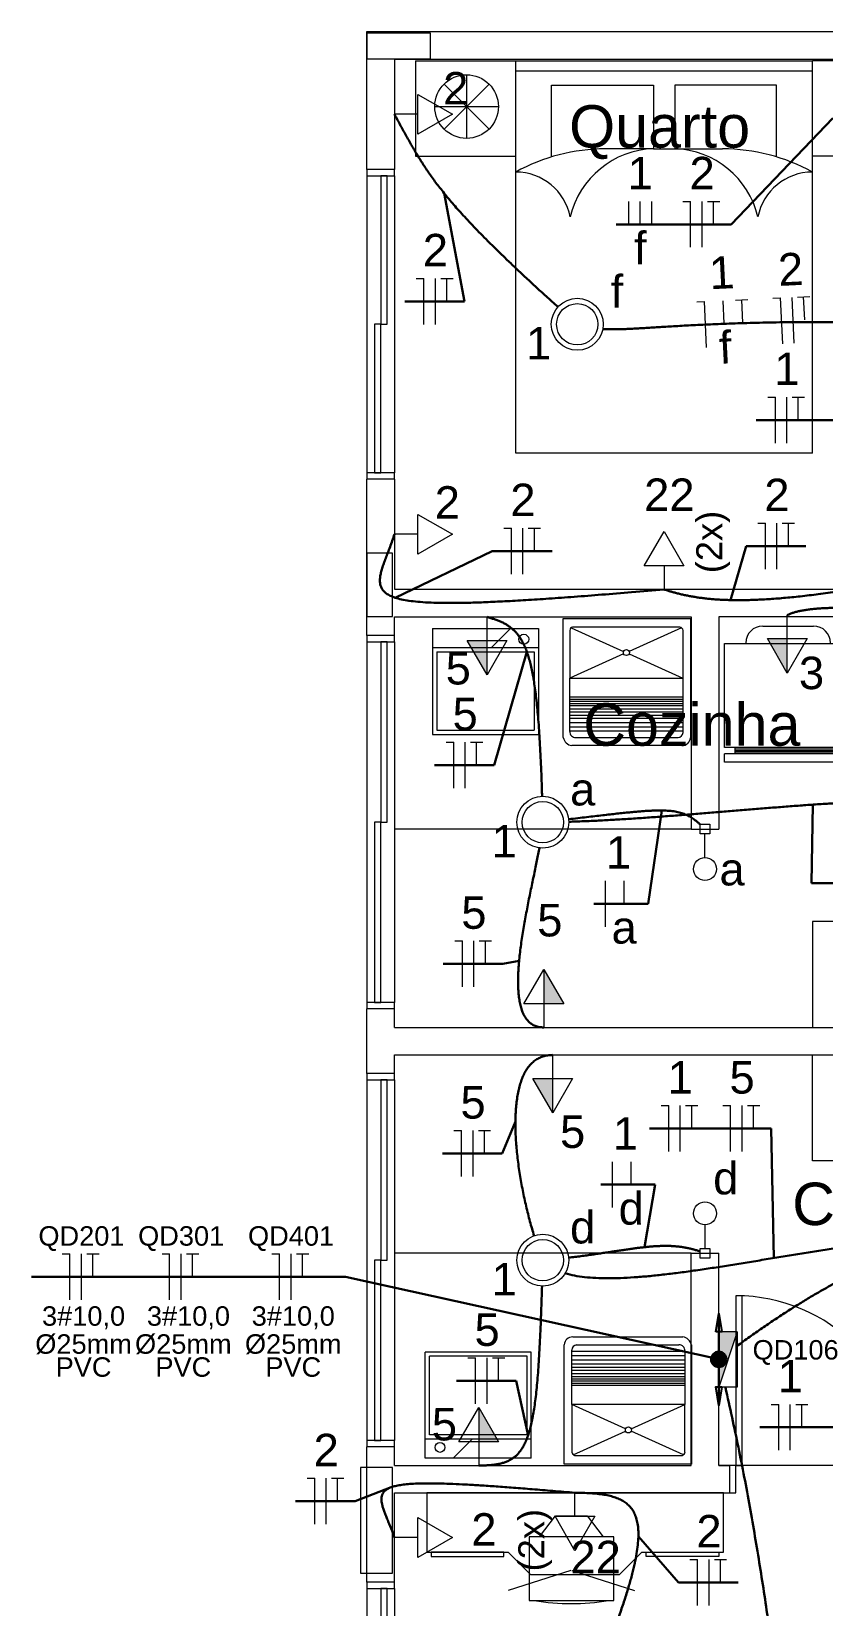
# Model space of a CAD drawing. Header units: inches. Extents: x -3 to 923, y -103 to 154.
# Drawn here: x 173.69 to 177.99, y 28.91 to 37.47 of the extents above; entities that cross this region are included whole.
import ezdxf
from ezdxf.enums import TextEntityAlignment as Align

# ---------------------------------------------------------------- set-up
doc = ezdxf.new("R2010")
doc.units = ezdxf.units.IN
doc.header["$LTSCALE"] = 10
doc.header["$MEASUREMENT"] = 0
for name, color, linetype, lineweight in [('BASE', 8, 'Continuous', 5), ('EL-Condutos', 4, 'Continuous', 30), ('EL-Fios', 9, 'Continuous', 20), ('EL-Pontos', 9, 'Continuous', 20), ('EL-Textos fios', 2, 'Continuous', 30), ('EL-Textos pontos', 2, 'Continuous', 30), ('MOVEIS', 9, 'Continuous', 20), ('P-SIMBOL', 5, 'Continuous', 20), ('TEXTO', 2, 'Continuous', 20)]:
    doc.layers.add(name, color=color, linetype=linetype, lineweight=lineweight)
doc.styles.add('Arial', font='arial.ttf')
doc.dimstyles.get("Standard").update_dxf_attribs({"dimtxt": 0.18, "dimasz": 0.18, "dimexe": 0.18, "dimexo": 0.0625, "dimgap": 0.09, "dimtad": 0, "dimtih": 1, "dimtoh": 1, "dimdec": 4, "dimzin": 0, "dimdsep": 46, "dimtxsty": 'Standard', "dimcen": 0.09, "dimadec": 0, "dimazin": 0, "dimtfac": 1, "dimtdec": 4, "dimtofl": 0, "dimtmove": 0, "dimatfit": 3, "dimfxl": 0, "dimtolj": 1, "dimtzin": 0, "dimarcsym": 0})

msp = doc.modelspace()

# ---------------------------------------------------------------- hatches: boundary and pattern name
at = {"layer": 'P-SIMBOL', "linetype": 'Continuous'}
for points in [[(177.8012, 34.1701), (177.8012, 33.9826), (177.693, 34.1701)], [(176.167, 34.1593), (176.167, 33.9718), (176.0587, 34.1593)], [(176.4758, 32.1828), (176.4758, 32.3703), (176.5841, 32.1828)], [(176.5245, 31.7768), (176.5245, 31.5893), (176.4162, 31.7768)], [(177.5282, 30.3995), (177.4283, 30.3995), (177.4283, 30.0986)], [(176.1217, 29.7998), (176.1217, 29.9873), (176.23, 29.7998)]]:
    msp.add_hatch(color=256, dxfattribs=at).paths.add_polyline_path(points)

# ---------------------------------------------------------------- linework, layer by layer
at = {"layer": 'BASE'}
for p, q in [((175.5133, 37.4723), (182.0783, 37.4723)), ((175.5133, 36.7223), (175.5133, 37.4723)), ((175.6633, 37.3223), (175.6633, 36.7223)), ((175.6633, 37.3223), (179.6438, 37.3223)), ((175.6633, 36.7223), (175.5133, 36.7223)), ((175.5133, 34.1868), (175.5133, 35.0378)), ((175.6633, 35.0378), (175.5133, 35.0378)), ((175.6633, 35.0378), (175.6633, 34.4378)), ((175.6633, 34.4378), (180.6303, 34.4378)), ((175.6633, 34.2878), (177.2788, 34.2878)), ((175.6633, 34.1868), (175.6633, 34.2878)), ((177.2788, 34.2878), (177.2788, 33.1338)), ((180.6303, 34.2878), (177.4283, 34.2878)), ((177.4283, 34.2878), (177.4283, 33.1338)), ((175.6633, 34.1868), (175.5133, 34.1868)), ((177.2788, 33.1338), (175.6633, 33.1338)), ((177.2788, 33.1338), (177.4283, 33.1338)), ((175.6633, 32.1558), (175.5133, 32.1558)), ((175.5133, 31.8038), (175.5133, 32.1558)), ((175.6633, 32.0548), (175.6633, 32.1558)), ((175.6633, 32.0548), (180.6303, 32.0548)), ((175.6633, 31.9048), (180.6303, 31.9048)), ((175.6633, 31.8038), (175.6633, 31.9048)), ((175.6633, 31.8038), (175.5133, 31.8038)), ((177.2788, 30.8263), (175.6633, 30.8263)), ((177.2788, 29.6723), (177.2788, 30.8263)), ((177.2788, 30.8263), (177.4283, 30.8263)), ((177.4283, 29.6723), (177.4283, 30.8263)), ((175.6633, 29.7733), (175.5133, 29.7733)), ((175.5133, 29.0378), (175.5133, 29.7733)), ((175.6633, 29.6723), (175.6633, 29.7733)), ((175.6633, 29.6723), (177.2788, 29.6723)), ((178.4438, 29.6723), (177.4283, 29.6723)), ((177.4283, 29.6723), (177.4863, 29.6723)), ((177.4863, 29.6723), (177.4863, 29.5223)), ((175.6633, 29.5223), (177.4863, 29.5223)), ((175.6633, 29.0378), (175.6633, 29.5223)), ((175.6633, 29.0378), (175.5133, 29.0378))]:
    msp.add_line(p, q, dxfattribs=at)
at = {"layer": 'BASE', "linetype": 'Continuous'}
for p, q in [((175.5133, 36.6873), (175.5133, 35.0723)), ((175.6633, 36.6873), (175.6633, 35.0723)), ((175.5133, 34.1518), (175.5133, 32.1908)), ((175.6633, 34.1518), (175.6633, 32.1908)), ((175.5133, 31.7693), (175.5133, 29.8078)), ((175.6633, 31.7693), (175.6633, 29.8078)), ((175.5133, 29.0033), (175.5133, 26.8108)), ((175.6633, 29.0033), (175.6633, 26.8108))]:
    msp.add_line(p, q, dxfattribs=at)
at = {"layer": 'BASE'}
for points in [[(175.8593, 37.3238), (175.8593, 37.3928), (175.8593, 37.4623), (175.6863, 37.4623), (175.5133, 37.4623), (175.5133, 37.3928), (175.5133, 37.3238), (175.6863, 37.3238), (175.8593, 37.3238), (175.8593, 37.3238)], [(175.5133, 34.2893), (175.5823, 34.2893), (175.6518, 34.2893), (175.6518, 34.4623), (175.6518, 34.6353), (175.5823, 34.6353), (175.5133, 34.6353), (175.5133, 34.4623), (175.5133, 34.2893), (175.5133, 34.2893)], [(175.4788, 29.0853), (175.5133, 29.0853), (175.6518, 29.0853), (175.6518, 29.6618), (175.5133, 29.6618), (175.4788, 29.6618), (175.4788, 29.0853), (175.4788, 29.0853)]]:
    msp.add_lwpolyline(points, close=True, dxfattribs=at)
at = {"layer": 'BASE', "linetype": 'Continuous'}
for points in [[(175.5133, 36.7223), (175.5133, 36.6873), (175.6633, 36.6873), (175.6633, 36.7223)], [(175.6633, 35.0378), (175.6633, 35.0723), (175.5133, 35.0723), (175.5133, 35.0378)], [(175.5133, 34.1868), (175.5133, 34.1518), (175.6633, 34.1518), (175.6633, 34.1868)], [(175.6633, 32.1558), (175.6633, 32.1908), (175.5133, 32.1908), (175.5133, 32.1558)], [(175.5133, 31.8038), (175.5133, 31.7693), (175.6633, 31.7693), (175.6633, 31.8038)], [(175.6633, 29.7733), (175.6633, 29.8078), (175.5133, 29.8078), (175.5133, 29.7733)], [(177.4863, 29.5223), (177.5208, 29.5223), (177.5208, 29.6723), (177.4863, 29.6723)], [(175.5133, 29.0378), (175.5133, 29.0033), (175.6633, 29.0033), (175.6633, 29.0378)]]:
    msp.add_lwpolyline(points, dxfattribs=at)
for points in [[(175.5883, 36.6873), (175.5883, 35.8798), (175.6228, 35.8798), (175.6228, 36.6873), (175.5883, 36.6873), (175.5883, 36.6873)], [(175.5538, 35.8798), (175.5538, 35.0723), (175.5883, 35.0723), (175.5883, 35.8798), (175.5538, 35.8798), (175.5538, 35.8798)], [(175.5883, 34.1518), (175.5883, 33.1713), (175.6228, 33.1713), (175.6228, 34.1518), (175.5883, 34.1518), (175.5883, 34.1518)], [(175.5538, 33.1713), (175.5538, 32.1908), (175.5883, 32.1908), (175.5883, 33.1713), (175.5538, 33.1713), (175.5538, 33.1713)], [(175.5883, 31.7693), (175.5883, 30.7888), (175.6228, 30.7888), (175.6228, 31.7693), (175.5883, 31.7693), (175.5883, 31.7693)], [(175.5538, 30.7888), (175.5538, 29.8078), (175.5883, 29.8078), (175.5883, 30.7888), (175.5538, 30.7888), (175.5538, 30.7888)], [(177.5208, 29.6723), (177.5553, 29.6723), (177.5553, 30.5953), (177.5208, 30.5953), (177.5208, 29.6723), (177.5208, 29.6723)], [(175.5883, 29.0033), (175.5883, 27.9073), (175.6228, 27.9073), (175.6228, 29.0033), (175.5883, 29.0033), (175.5883, 29.0033)]]:
    msp.add_lwpolyline(points, close=True, dxfattribs=at)
msp.add_arc((177.5208, 29.6723), 0.923, 0, 90, dxfattribs=at)
at = {"layer": 'EL-Condutos'}
for q in [(177.4283, 30.499), (177.4283, 29.999)]:
    msp.add_line((177.4283, 30.249), q, dxfattribs=at)
at = {"layer": 'EL-Condutos', "const_width": 0.0417}
msp.add_lwpolyline([(177.4491, 30.249, 1), (177.4074, 30.249, 1)], format="xyb", close=True, dxfattribs=at)
msp.add_lwpolyline([(177.4491, 30.249, 1), (177.4074, 30.249, 1)], format="xyb", close=True, dxfattribs=at)
at = {"layer": 'EL-Condutos'}
msp.add_circle((177.4283, 30.249), 0.0417, dxfattribs=at)
msp.add_circle((177.4283, 30.249), 0.0417, dxfattribs=at)
at = {"layer": 'EL-Condutos', "linetype": 'Continuous'}
for points in [[(176.5522, 35.9743), (176.4886, 36.0318), (176.4289, 36.0865), (176.3728, 36.1384), (176.3203, 36.1878), (176.2711, 36.2346), (176.225, 36.2792), (176.182, 36.3215), (176.1419, 36.3619), (176.1044, 36.4003), (176.0696, 36.437), (176.0371, 36.4721), (176.0068, 36.5057), (175.9786, 36.538), (175.9523, 36.5691), (175.9278, 36.5992), (175.9049, 36.6284), (175.8834, 36.6568), (175.8632, 36.6846), (175.8441, 36.7119), (175.826, 36.7389), (175.8087, 36.7657), (175.792, 36.7925), (175.7758, 36.8193), (175.76, 36.8464), (175.7443, 36.8739), (175.7286, 36.9018), (175.7128, 36.9305), (175.6966, 36.9599), (175.68, 36.9903), (175.6628, 37.0218)], [(178.5061, 35.8839), (178.397, 35.8867), (178.2926, 35.8888), (178.1929, 35.8903), (178.0978, 35.8913), (178.0071, 35.8917), (177.9207, 35.8916), (177.8385, 35.8911), (177.7602, 35.8902), (177.6859, 35.8889), (177.6154, 35.8873), (177.5485, 35.8854), (177.4851, 35.8833), (177.4251, 35.881), (177.3684, 35.8786), (177.3148, 35.876), (177.2642, 35.8734), (177.2164, 35.8707), (177.1714, 35.8681), (177.129, 35.8656), (177.089, 35.8631), (177.0514, 35.8608), (177.0161, 35.8587), (176.9828, 35.8568), (176.9514, 35.8551), (176.9219, 35.8538), (176.8941, 35.8529), (176.8678, 35.8523), (176.843, 35.8522), (176.8195, 35.8525), (176.7972, 35.8534)], [(177.1303, 34.4373), (176.9539, 34.4222), (176.791, 34.4088), (176.6409, 34.3971), (176.5033, 34.3872), (176.3776, 34.379), (176.2633, 34.3726), (176.1599, 34.3679), (176.067, 34.3649), (175.984, 34.3636), (175.9104, 34.3641), (175.8458, 34.3662), (175.7897, 34.3702), (175.7415, 34.3758), (175.7008, 34.3832), (175.667, 34.3923), (175.6398, 34.4032), (175.6185, 34.4158), (175.6028, 34.4301), (175.592, 34.4462), (175.5858, 34.464), (175.5836, 34.4835), (175.5849, 34.5047), (175.5892, 34.5277), (175.596, 34.5525), (175.6049, 34.5789), (175.6154, 34.6071), (175.6269, 34.6371), (175.6389, 34.6687), (175.6511, 34.7021), (175.6628, 34.7373)], [(178.1465, 34.4373), (178.0899, 34.4285), (178.0354, 34.4205), (177.9829, 34.4132), (177.9324, 34.4067), (177.8838, 34.401), (177.8371, 34.3959), (177.7922, 34.3916), (177.7491, 34.3879), (177.7077, 34.3849), (177.6679, 34.3825), (177.6297, 34.3808), (177.5931, 34.3796), (177.5579, 34.379), (177.5241, 34.3789), (177.4917, 34.3794), (177.4606, 34.3804), (177.4308, 34.3819), (177.4021, 34.3839), (177.3746, 34.3863), (177.3482, 34.3891), (177.3227, 34.3924), (177.2983, 34.3961), (177.2747, 34.4001), (177.252, 34.4045), (177.23, 34.4093), (177.2089, 34.4143), (177.1883, 34.4197), (177.1684, 34.4253), (177.1491, 34.4312), (177.1303, 34.4373)], [(178.6027, 34.2904), (178.5757, 34.2944), (178.548, 34.2984), (178.5196, 34.3022), (178.4906, 34.306), (178.4612, 34.3097), (178.4313, 34.3132), (178.4012, 34.3166), (178.3707, 34.3198), (178.3402, 34.3228), (178.3095, 34.3256), (178.2788, 34.3281), (178.2482, 34.3304), (178.2178, 34.3323), (178.1875, 34.334), (178.1576, 34.3353), (178.1281, 34.3362), (178.0991, 34.3368), (178.0706, 34.3369), (178.0428, 34.3366), (178.0156, 34.3358), (177.9893, 34.3346), (177.9638, 34.3329), (177.9393, 34.3306), (177.9159, 34.3278), (177.8935, 34.3244), (177.8723, 34.3204), (177.8524, 34.3158), (177.8339, 34.3106), (177.8168, 34.3047), (177.8012, 34.2981)], [(176.4666, 33.3126), (176.4639, 33.3937), (176.4609, 33.4698), (176.4576, 33.5412), (176.4539, 33.6081), (176.45, 33.6707), (176.4457, 33.729), (176.4409, 33.7832), (176.4358, 33.8336), (176.4302, 33.8802), (176.4242, 33.9233), (176.4176, 33.9629), (176.4106, 33.9994), (176.403, 34.0327), (176.3948, 34.0632), (176.3861, 34.0909), (176.3767, 34.116), (176.3667, 34.1387), (176.356, 34.1591), (176.3447, 34.1774), (176.3326, 34.1938), (176.3198, 34.2084), (176.3062, 34.2214), (176.2918, 34.233), (176.2766, 34.2433), (176.2606, 34.2525), (176.2437, 34.2607), (176.2259, 34.2681), (176.2072, 34.2749), (176.1876, 34.2812), (176.167, 34.2873)], [(176.6106, 33.1872), (176.6612, 33.1931), (176.709, 33.1987), (176.7541, 33.204), (176.7965, 33.2089), (176.8365, 33.2134), (176.874, 33.2176), (176.9093, 33.2213), (176.9423, 33.2247), (176.9733, 33.2276), (177.0023, 33.23), (177.0294, 33.232), (177.0547, 33.2334), (177.0783, 33.2344), (177.1004, 33.2349), (177.1211, 33.2348), (177.1404, 33.2342), (177.1584, 33.233), (177.1753, 33.2313), (177.1912, 33.2289), (177.2061, 33.226), (177.2202, 33.2224), (177.2335, 33.2181), (177.2463, 33.2132), (177.2585, 33.2076), (177.2703, 33.2014), (177.2818, 33.1944), (177.2931, 33.1867), (177.3044, 33.1782), (177.3156, 33.169), (177.3269, 33.159)], [(176.6121, 33.1734), (176.6924, 33.1762), (176.7745, 33.1799), (176.8581, 33.1843), (176.9431, 33.1895), (177.0291, 33.1953), (177.1161, 33.2016), (177.2037, 33.2082), (177.2917, 33.2152), (177.38, 33.2224), (177.4684, 33.2296), (177.5565, 33.2369), (177.6442, 33.2441), (177.7313, 33.251), (177.8175, 33.2577), (177.9027, 33.2639), (177.9866, 33.2697), (178.069, 33.2748), (178.1496, 33.2793), (178.2284, 33.2829), (178.305, 33.2857), (178.3792, 33.2874), (178.4509, 33.2881), (178.5197, 33.2875), (178.5856, 33.2856), (178.6482, 33.2823), (178.7073, 33.2775), (178.7628, 33.2712), (178.8145, 33.2631), (178.862, 33.2532), (178.9052, 33.2414)], [(176.4524, 33.0311), (176.4459, 32.9979), (176.4388, 32.9628), (176.4311, 32.9258), (176.423, 32.8873), (176.4146, 32.8474), (176.406, 32.8064), (176.3974, 32.7645), (176.3889, 32.7219), (176.3806, 32.6788), (176.3726, 32.6354), (176.3651, 32.5921), (176.3581, 32.5489), (176.3519, 32.5061), (176.3465, 32.464), (176.3421, 32.4227), (176.3388, 32.3824), (176.3366, 32.3435), (176.3358, 32.3061), (176.3365, 32.2704), (176.3387, 32.2366), (176.3427, 32.205), (176.3485, 32.1759), (176.3562, 32.1493), (176.3661, 32.1255), (176.3781, 32.1048), (176.3925, 32.0874), (176.4093, 32.0734), (176.4287, 32.0632), (176.4509, 32.0569), (176.4758, 32.0548)], [(176.5245, 31.9048), (176.4967, 31.9028), (176.4712, 31.8969), (176.4481, 31.8874), (176.4271, 31.8743), (176.4082, 31.858), (176.3914, 31.8385), (176.3766, 31.8161), (176.3638, 31.7909), (176.3527, 31.7632), (176.3435, 31.7331), (176.3359, 31.7008), (176.33, 31.6666), (176.3257, 31.6305), (176.3228, 31.5928), (176.3214, 31.5537), (176.3214, 31.5133), (176.3226, 31.4718), (176.325, 31.4295), (176.3286, 31.3865), (176.3332, 31.343), (176.3389, 31.2991), (176.3455, 31.2552), (176.3529, 31.2113), (176.3612, 31.1677), (176.3701, 31.1245), (176.3797, 31.0819), (176.3899, 31.0401), (176.4006, 30.9993), (176.4117, 30.9597), (176.4232, 30.9215)], [(178.9096, 30.8622), (178.858, 30.8775), (178.8009, 30.889), (178.7388, 30.8967), (178.672, 30.9011), (178.6011, 30.9023), (178.5262, 30.9007), (178.4479, 30.8965), (178.3665, 30.89), (178.2825, 30.8814), (178.1962, 30.8712), (178.1079, 30.8594), (178.0182, 30.8464), (177.9274, 30.8325), (177.8358, 30.8179), (177.7439, 30.8029), (177.6521, 30.7878), (177.5607, 30.7728), (177.4702, 30.7583), (177.381, 30.7445), (177.2933, 30.7316), (177.2077, 30.72), (177.1245, 30.7099), (177.0441, 30.7016), (176.9669, 30.6954), (176.8933, 30.6915), (176.8237, 30.6902), (176.7585, 30.6918), (176.698, 30.6966), (176.6427, 30.7048), (176.5929, 30.7167)], [(176.6114, 30.8024), (176.6454, 30.8064), (176.6782, 30.8106), (176.7101, 30.8149), (176.7409, 30.8191), (176.7707, 30.8234), (176.7996, 30.8277), (176.8277, 30.8319), (176.8549, 30.8361), (176.8813, 30.8401), (176.907, 30.8439), (176.932, 30.8476), (176.9563, 30.851), (176.9799, 30.8542), (177.003, 30.8571), (177.0255, 30.8596), (177.0476, 30.8618), (177.0691, 30.8636), (177.0903, 30.865), (177.1111, 30.8659), (177.1315, 30.8663), (177.1517, 30.8662), (177.1715, 30.8656), (177.1912, 30.8643), (177.2107, 30.8624), (177.2301, 30.8598), (177.2494, 30.8566), (177.2687, 30.8526), (177.2879, 30.8479), (177.3072, 30.8423), (177.3266, 30.8359)], [(177.5271, 30.3219), (177.5969, 30.3719), (177.6645, 30.4191), (177.73, 30.4634), (177.7932, 30.5049), (177.8545, 30.5437), (177.9137, 30.58), (177.971, 30.6136), (178.0264, 30.6448), (178.0801, 30.6735), (178.1319, 30.6998), (178.1821, 30.7239), (178.2306, 30.7457), (178.2776, 30.7654), (178.323, 30.783), (178.3671, 30.7985), (178.4097, 30.8121), (178.451, 30.8238), (178.491, 30.8336), (178.5299, 30.8417), (178.5676, 30.8481), (178.6042, 30.8528), (178.6398, 30.856), (178.6745, 30.8577), (178.7082, 30.8579), (178.7411, 30.8568), (178.7733, 30.8544), (178.8047, 30.8507), (178.8355, 30.8459), (178.8657, 30.84), (178.8954, 30.833)], [(176.4663, 30.6461), (176.4635, 30.5605), (176.4605, 30.48), (176.4574, 30.4044), (176.4541, 30.3337), (176.4504, 30.2676), (176.4465, 30.206), (176.4422, 30.1487), (176.4374, 30.0957), (176.4321, 30.0466), (176.4264, 30.0015), (176.42, 29.96), (176.413, 29.9221), (176.4054, 29.8876), (176.397, 29.8564), (176.3878, 29.8282), (176.3778, 29.803), (176.3669, 29.7806), (176.355, 29.7608), (176.3422, 29.7435), (176.3283, 29.7285), (176.3134, 29.7157), (176.2973, 29.7048), (176.2801, 29.6959), (176.2615, 29.6886), (176.2418, 29.6828), (176.2206, 29.6785), (176.1981, 29.6754), (176.1742, 29.6733), (176.1487, 29.6722), (176.1217, 29.6718)], [(177.4646, 30.0962), (177.5352, 29.7707), (177.5973, 29.4466), (177.6521, 29.1244), (177.7006, 28.8045), (177.7439, 28.4875), (177.7832, 28.174), (177.8196, 27.8643), (177.8541, 27.5591), (177.8879, 27.2587), (177.9222, 26.9638), (177.9579, 26.6748), (177.9963, 26.3923), (178.0384, 26.1167), (178.0854, 25.8485), (178.1383, 25.5882), (178.1983, 25.3365), (178.2665, 25.0936), (178.344, 24.8603), (178.4319, 24.6369), (178.5313, 24.424), (178.6434, 24.2221), (178.7692, 24.0316), (178.9099, 23.8532), (179.0665, 23.6872), (179.2402, 23.5342), (179.4321, 23.3948), (179.6433, 23.2694), (179.8749, 23.1585), (180.128, 23.0626), (180.5045, 22.9673)], [(176.6455, 29.5233), (176.5247, 29.5336), (176.413, 29.5428), (176.3102, 29.5509), (176.2159, 29.5579), (176.1297, 29.5636), (176.0514, 29.5682), (175.9806, 29.5716), (175.917, 29.5738), (175.8602, 29.5747), (175.8099, 29.5744), (175.7658, 29.5728), (175.7276, 29.5699), (175.6949, 29.5657), (175.6674, 29.5602), (175.6447, 29.5534), (175.6266, 29.5452), (175.6127, 29.5357), (175.6026, 29.5248), (175.5961, 29.5125), (175.5928, 29.4987), (175.5923, 29.4836), (175.5944, 29.467), (175.5987, 29.4489), (175.6049, 29.4293), (175.6126, 29.4083), (175.6215, 29.3857), (175.6313, 29.3616), (175.6417, 29.336), (175.6523, 29.3088), (175.6628, 29.28)], [(176.548, 28.0353), (176.6056, 28.1658), (176.6589, 28.2885), (176.7081, 28.4037), (176.7531, 28.5115), (176.7941, 28.6123), (176.831, 28.7063), (176.8639, 28.7937), (176.8929, 28.8747), (176.9181, 28.9495), (176.9394, 29.0185), (176.957, 29.0818), (176.9708, 29.1397), (176.981, 29.1924), (176.9876, 29.2401), (176.9906, 29.2832), (176.9902, 29.3217), (176.9862, 29.3561), (176.9789, 29.3864), (176.9683, 29.4129), (176.9543, 29.4359), (176.9371, 29.4556), (176.9168, 29.4722), (176.8933, 29.486), (176.8667, 29.4972), (176.8371, 29.5061), (176.8045, 29.5128), (176.769, 29.5177), (176.7306, 29.5209), (176.6895, 29.5227), (176.6455, 29.5233)]]:
    msp.add_spline(points, degree=3, dxfattribs=at)
at = {"layer": 'EL-Fios', "color": 5}
for p, q in [((176.9383, 36.4232), (176.9383, 36.5482)), ((177.0008, 36.4232), (177.0008, 36.5482)), ((177.0633, 36.4232), (177.0633, 36.5482)), ((177.2335, 36.5482), (177.2751, 36.5482)), ((177.2751, 36.2982), (177.2751, 36.5482)), ((177.3376, 36.2982), (177.3376, 36.5482)), ((177.3668, 36.5482), (177.4335, 36.5482)), ((177.4001, 36.4232), (177.4001, 36.5482)), ((175.7817, 36.1292), (175.8233, 36.1292)), ((175.8233, 35.8792), (175.8233, 36.1292)), ((175.8858, 35.8792), (175.8858, 36.1292)), ((175.915, 36.1292), (175.9817, 36.1292)), ((175.9483, 36.0042), (175.9483, 36.1292)), ((177.3084, 36.0009), (177.35, 36.0029)), ((177.3621, 35.7532), (177.35, 36.0029)), ((177.4578, 35.8829), (177.4518, 36.0078)), ((177.5202, 36.0111), (177.5868, 36.0143)), ((177.5595, 35.8879), (177.5535, 36.0127)), ((177.7234, 36.021), (177.7651, 36.023)), ((177.7771, 35.7733), (177.7651, 36.023)), ((177.8396, 35.7763), (177.8275, 36.026)), ((177.8566, 36.0274), (177.9232, 36.0306)), ((177.896, 35.9042), (177.8899, 36.029)), ((177.6947, 35.4837), (177.7364, 35.4837)), ((177.7364, 35.2337), (177.7364, 35.4837)), ((177.7989, 35.2337), (177.7989, 35.4837)), ((177.828, 35.4837), (177.8947, 35.4837)), ((177.8614, 35.3587), (177.8614, 35.4837)), ((176.2581, 34.7709), (176.2998, 34.7709)), ((176.2998, 34.5209), (176.2998, 34.7709)), ((176.3623, 34.5209), (176.3623, 34.7709)), ((176.3915, 34.7709), (176.4581, 34.7709)), ((176.4248, 34.6459), (176.4248, 34.7709)), ((177.6404, 34.7977), (177.6821, 34.7977)), ((177.6821, 34.5477), (177.6821, 34.7977)), ((177.7446, 34.5477), (177.7446, 34.7977)), ((177.7737, 34.7977), (177.8404, 34.7977)), ((177.8071, 34.6727), (177.8071, 34.7977)), ((175.9438, 33.6058), (175.9854, 33.6058)), ((175.9854, 33.3558), (175.9854, 33.6058)), ((176.0479, 33.3558), (176.0479, 33.6058)), ((176.0771, 33.6058), (176.1438, 33.6058)), ((176.1104, 33.4808), (176.1104, 33.6058)), ((176.8116, 32.6028), (176.8116, 32.8528)), ((176.9134, 32.7278), (176.9134, 32.8528)), ((175.9911, 32.5261), (176.0327, 32.5261)), ((176.0327, 32.2761), (176.0327, 32.5261)), ((176.0952, 32.2761), (176.0952, 32.5261)), ((176.1244, 32.5261), (176.1911, 32.5261)), ((176.1577, 32.4011), (176.1577, 32.5261)), ((177.1143, 31.6293), (177.1559, 31.6293)), ((177.1559, 31.3793), (177.1559, 31.6293)), ((177.2184, 31.3793), (177.2184, 31.6293)), ((177.2476, 31.6293), (177.3142, 31.6293)), ((177.2809, 31.5043), (177.2809, 31.6293)), ((177.4511, 31.6293), (177.4927, 31.6293)), ((177.4927, 31.3793), (177.4927, 31.6293)), ((177.5552, 31.3793), (177.5552, 31.6293)), ((177.5844, 31.6293), (177.651, 31.6293)), ((177.6177, 31.5043), (177.6177, 31.6293)), ((175.9866, 31.4936), (176.0283, 31.4936)), ((176.0283, 31.2436), (176.0283, 31.4936)), ((176.0908, 31.2436), (176.0908, 31.4936)), ((176.1199, 31.4936), (176.1866, 31.4936)), ((176.1533, 31.3686), (176.1533, 31.4936)), ((176.8497, 31.0745), (176.8497, 31.3245)), ((176.9515, 31.1995), (176.9515, 31.3245)), ((173.8546, 30.8231), (173.8962, 30.8231)), ((173.8962, 30.5731), (173.8962, 30.8231)), ((173.9587, 30.5731), (173.9587, 30.8231)), ((173.9879, 30.8231), (174.0546, 30.8231)), ((174.0212, 30.6981), (174.0212, 30.8231)), ((174.3975, 30.8231), (174.4392, 30.8231)), ((174.4392, 30.5731), (174.4392, 30.8231)), ((174.5017, 30.5731), (174.5017, 30.8231)), ((174.5308, 30.8231), (174.5975, 30.8231)), ((174.5642, 30.6981), (174.5642, 30.8231)), ((174.996, 30.8231), (175.0376, 30.8231)), ((175.0376, 30.5731), (175.0376, 30.8231)), ((175.1001, 30.5731), (175.1001, 30.8231)), ((175.1293, 30.8231), (175.196, 30.8231)), ((175.1626, 30.6981), (175.1626, 30.8231)), ((176.0632, 30.2571), (176.1049, 30.2571)), ((176.1049, 30.0071), (176.1049, 30.2571)), ((176.1674, 30.0071), (176.1674, 30.2571)), ((176.1966, 30.2571), (176.2632, 30.2571)), ((176.2299, 30.1321), (176.2299, 30.2571)), ((177.7137, 30.0045), (177.7553, 30.0045)), ((177.7553, 29.7545), (177.7553, 30.0045)), ((177.8178, 29.7545), (177.8178, 30.0045)), ((177.847, 30.0045), (177.9137, 30.0045)), ((177.8803, 29.8795), (177.8803, 30.0045)), ((175.1869, 29.6024), (175.2286, 29.6024)), ((175.2286, 29.3524), (175.2286, 29.6024)), ((175.2911, 29.3524), (175.2911, 29.6024)), ((175.3203, 29.6024), (175.3869, 29.6024)), ((175.3536, 29.4774), (175.3536, 29.6024)), ((177.2711, 29.1609), (177.3128, 29.1609)), ((177.3128, 28.9109), (177.3128, 29.1609)), ((177.3753, 28.9109), (177.3753, 29.1609)), ((177.4044, 29.1609), (177.4711, 29.1609)), ((177.4378, 29.0359), (177.4378, 29.1609))]:
    msp.add_line(p, q, dxfattribs=at)
at = {"layer": 'EL-Pontos', "linetype": 'Continuous'}
msp.add_circle((177.4283, 30.249), 0.025, dxfattribs=at)
at = {"layer": 'EL-Textos fios', "color": 3}
for p, q in [((178.0484, 37.0012), (177.496, 36.4232)), ((175.9337, 36.5919), (176.0442, 36.0042)), ((177.496, 36.4232), (176.8701, 36.4232)), ((176.0442, 36.0042), (175.7192, 36.0042)), ((178.294, 35.3587), (177.6322, 35.3587)), ((175.667, 34.3924), (176.1956, 34.6459)), ((176.1956, 34.6459), (176.5206, 34.6459)), ((177.4917, 34.3794), (177.5779, 34.6727)), ((177.5779, 34.6727), (177.9029, 34.6727)), ((176.3838, 34.0973), (176.2063, 33.4808)), ((176.2063, 33.4808), (175.8813, 33.4808)), ((177.1184, 33.2349), (177.0442, 32.7278)), ((177.9412, 33.2666), (177.9329, 32.8391)), ((177.9329, 32.8391), (178.5947, 32.8391)), ((177.0442, 32.7278), (176.7491, 32.7278)), ((176.2536, 32.4011), (175.9286, 32.4011)), ((176.3417, 32.4178), (176.2536, 32.4011)), ((176.3213, 31.5431), (176.2491, 31.3686)), ((177.7135, 31.5043), (177.0518, 31.5043)), ((177.7272, 30.8001), (177.7135, 31.5043)), ((176.2491, 31.3686), (175.9241, 31.3686)), ((177.0823, 31.1995), (176.7872, 31.1995)), ((177.0242, 30.8595), (177.0823, 31.1995)), ((175.3961, 30.6981), (173.6869, 30.6981)), ((177.4283, 30.2493), (175.3961, 30.6981)), ((176.3257, 30.1321), (176.0007, 30.1321)), ((176.3901, 29.8349), (176.3257, 30.1321)), ((178.313, 29.8795), (177.6512, 29.8795)), ((175.6447, 29.5534), (175.4494, 29.4774)), ((175.4494, 29.4774), (175.1244, 29.4774)), ((176.9907, 29.2853), (177.2086, 29.0359)), ((177.2086, 29.0359), (177.5336, 29.0359))]:
    msp.add_line(p, q, dxfattribs=at)
at = {"layer": 'MOVEIS'}
for p, q in [((175.7768, 37.3133), (177.9383, 37.3133)), ((175.7768, 37.3133), (175.9558, 37.3133)), ((175.7768, 37.3133), (175.7768, 36.7943)), ((176.3228, 35.1788), (176.3228, 37.3133)), ((177.9383, 37.2558), (176.3228, 37.2558)), ((177.9383, 35.1788), (177.9383, 37.3133)), ((178.4843, 37.3133), (177.9383, 37.3133)), ((176.1778, 37.1858), (175.9333, 36.9413)), ((175.9333, 37.1858), (176.1778, 36.9413)), ((176.0553, 37.2368), (176.0553, 36.8903)), ((176.5178, 37.1798), (177.0728, 37.1798)), ((176.5178, 36.7898), (176.5178, 37.1798)), ((177.0728, 37.1798), (177.0728, 36.8338)), ((177.7433, 37.1798), (177.1883, 37.1798)), ((177.1883, 37.1798), (177.1883, 36.8338)), ((177.7433, 36.7898), (177.7433, 37.1798)), ((175.8823, 37.0638), (176.2283, 37.0638)), ((177.0728, 36.8338), (176.8118, 36.8338)), ((177.0728, 36.8338), (177.4493, 36.8338)), ((175.7768, 36.7943), (176.3228, 36.7943)), ((178.4843, 36.7943), (177.9383, 36.7943)), ((177.9383, 35.1788), (176.3228, 35.1788)), ((176.5818, 34.2798), (177.2738, 34.2798)), ((176.5818, 33.6313), (176.5818, 34.2798)), ((177.2738, 34.2798), (177.2738, 33.6303)), ((175.8698, 34.2253), (175.8698, 33.6483)), ((175.8698, 34.2253), (176.4468, 34.2253)), ((176.2943, 34.2253), (176.1908, 34.1213)), ((176.4468, 34.2253), (176.4468, 33.6483)), ((176.6248, 34.2288), (176.9103, 34.1003)), ((177.2253, 34.2288), (176.9398, 34.1003)), ((177.6673, 34.2378), (177.9443, 34.2378)), ((175.8933, 34.0983), (175.8933, 33.6713)), ((176.4238, 34.0983), (176.4238, 33.6713)), ((176.9103, 34.0873), (176.6168, 33.9553)), ((176.9398, 34.0873), (177.2333, 33.9553)), ((177.4593, 33.5768), (177.4593, 34.1423)), ((177.4593, 34.1423), (178.1518, 34.1423)), ((177.5748, 34.1423), (177.5748, 34.1458)), ((177.2333, 33.8503), (176.6168, 33.8503)), ((177.2333, 33.8388), (176.6168, 33.8388)), ((177.2333, 33.8273), (176.6168, 33.8273)), ((177.2333, 33.8158), (176.6168, 33.8158)), ((177.2333, 33.8038), (176.6168, 33.8038)), ((177.2333, 33.7868), (176.6168, 33.7868)), ((177.2333, 33.7693), (176.6168, 33.7693)), ((177.2333, 33.7523), (176.6168, 33.7523)), ((175.8933, 33.6713), (176.4238, 33.6713)), ((177.2333, 33.7348), (176.6168, 33.7348)), ((177.2333, 33.7118), (176.6168, 33.7118)), ((177.2333, 33.6888), (176.6168, 33.6888)), ((177.2333, 33.6658), (176.6168, 33.6658)), ((175.8698, 33.6483), (176.4468, 33.6483)), ((177.2278, 33.5878), (176.6288, 33.5878)), ((178.1518, 33.5768), (177.4593, 33.5768)), ((177.5173, 33.5423), (177.5173, 33.5768)), ((178.0943, 33.5678), (177.5173, 33.5678)), ((178.1518, 33.5423), (177.4593, 33.5423)), ((177.4593, 33.4983), (177.4593, 33.5423)), ((178.1518, 33.4983), (177.4593, 33.4983)), ((178.0943, 33.5598), (177.5173, 33.5598)), ((178.0943, 33.5518), (177.5173, 33.5518)), ((179.9383, 32.6318), (177.9383, 32.6318)), ((177.9383, 32.6318), (177.9383, 32.0548)), ((177.9383, 31.3283), (177.9383, 31.9048)), ((179.9383, 31.3283), (177.9383, 31.3283)), ((176.5873, 29.6793), (176.5873, 30.3288)), ((176.6333, 30.3713), (177.2323, 30.3713)), ((177.2793, 30.3278), (177.2793, 29.6793)), ((176.4078, 30.2888), (175.8308, 30.2888)), ((175.8308, 29.7118), (175.8308, 30.2888)), ((176.3848, 30.2658), (175.8538, 30.2658)), ((175.8538, 29.8388), (175.8538, 30.2658)), ((176.3848, 29.8388), (176.3848, 30.2658)), ((176.4078, 29.7118), (176.4078, 30.2888)), ((176.6278, 30.2933), (177.2443, 30.2933)), ((176.6278, 30.2703), (177.2443, 30.2703)), ((176.6278, 30.2473), (177.2443, 30.2473)), ((176.6278, 30.2243), (177.2443, 30.2243)), ((176.6278, 30.2068), (177.2443, 30.2068)), ((176.6278, 30.1898), (177.2443, 30.1898)), ((176.6278, 30.1723), (177.2443, 30.1723)), ((176.6278, 30.1553), (177.2443, 30.1553)), ((176.6278, 30.1433), (177.2443, 30.1433)), ((176.6278, 30.1318), (177.2443, 30.1318)), ((176.6278, 30.1203), (177.2443, 30.1203)), ((176.6278, 30.1088), (177.2443, 30.1088)), ((176.9213, 29.8718), (176.6278, 30.0038)), ((176.9508, 29.8718), (177.2443, 30.0038)), ((175.9833, 29.7118), (176.0868, 29.8158)), ((176.6358, 29.7303), (176.9213, 29.8588)), ((177.2363, 29.7303), (176.9508, 29.8588)), ((176.4078, 29.7118), (175.8308, 29.7118)), ((177.2793, 29.6793), (176.5873, 29.6793)), ((177.4533, 29.5233), (175.8383, 29.5233)), ((175.8383, 29.5233), (175.8383, 29.2003)), ((177.4533, 29.2003), (177.4533, 29.5233)), ((175.8383, 29.2003), (176.2823, 29.2003)), ((176.2583, 29.2003), (175.8623, 29.2003)), ((175.8623, 29.2003), (175.8623, 29.1763)), ((176.2583, 29.1763), (176.2583, 29.2003)), ((176.2823, 29.2003), (176.4033, 29.0793)), ((176.8883, 29.0793), (177.0093, 29.2003)), ((177.0093, 29.2003), (177.4533, 29.2003)), ((177.0333, 29.2003), (177.4293, 29.2003)), ((177.0333, 29.1763), (177.0333, 29.2003)), ((177.4293, 29.2003), (177.4293, 29.1763)), ((175.8623, 29.1763), (176.2583, 29.1763)), ((177.4293, 29.1763), (177.0333, 29.1763)), ((176.6228, 29.1003), (176.2823, 28.9913)), ((176.4033, 29.0793), (176.8883, 29.0793)), ((176.6293, 29.1003), (176.9698, 28.9913))]:
    msp.add_line(p, q, dxfattribs=at)
for points in [[(176.6168, 34.2148), (176.6168, 33.9553)], [(176.6168, 33.9553), (177.2338, 33.9553), (177.2338, 34.2143)], [(177.2163, 34.2323), (176.6328, 34.2323)], [(175.8698, 34.1213), (176.4468, 34.1213)], [(175.8933, 34.0983), (176.4238, 34.0983)], [(176.6168, 33.9553), (177.2333, 33.9553), (177.2333, 33.6588)], [(176.6168, 33.6643), (176.6168, 33.9553)], [(177.2068, 33.6308), (176.6503, 33.6308)], [(176.6543, 30.3283), (177.2108, 30.3283)], [(177.2443, 30.0038), (176.6278, 30.0038), (176.6278, 30.3003)], [(177.2443, 30.2948), (177.2443, 30.0038)], [(177.2443, 30.0038), (176.6278, 30.0038), (176.6278, 29.7448)], [(177.2443, 29.7443), (177.2443, 30.0038)], [(176.4078, 29.8158), (175.8308, 29.8158)], [(176.3848, 29.8388), (175.8538, 29.8388)], [(176.6448, 29.7268), (177.2283, 29.7268)], [(176.4528, 29.2838), (176.5393, 29.3988), (176.7123, 29.3988), (176.7988, 29.2838)]]:
    msp.add_lwpolyline(points, dxfattribs=at)
msp.add_lwpolyline([(176.8568, 29.2838), (176.3953, 29.2838), (176.3953, 28.9373), (176.8568, 28.9373), (176.8568, 29.2838), (176.8568, 29.2838)], close=True, dxfattribs=at)
for centre, radius in [((176.0553, 37.0638), 0.1731), ((176.3668, 34.1663), 0.0271), ((176.9253, 34.0938), 0.0162), ((175.9108, 29.7703), 0.0271), ((176.9363, 29.8653), 0.0162)]:
    msp.add_circle(centre, radius, dxfattribs=at)
for centre, radius, start, end in [((176.8118, 35.8213), 1.0124, 90, 118.888), ((177.0903, 36.3513), 0.4841, 92.0643, 166.558), ((177.1708, 36.3513), 0.4841, 13.4422, 87.9357), ((177.4493, 35.8213), 1.0124, 61.1119, 90), ((176.3233, 36.4058), 0.3019, 11.064, 90.0505), ((177.9378, 36.4058), 0.3019, 89.9495, 168.936), ((176.6373, 34.2123), 0.0205, 102.103, 173.884), ((177.2128, 34.2113), 0.0212, 7.01837, 80.5046), ((177.6673, 34.1458), 0.0923, 90, 180), ((177.9443, 34.1458), 0.0923, 0, 90), ((176.6498, 33.6638), 0.0329, 177.073, 271.067), ((177.2023, 33.6623), 0.0315, 278.11, 354.315), ((176.6368, 33.6433), 0.0562, 192.429, 261.603), ((177.2278, 33.6338), 0.0462, 270.092, 355.528), ((176.6333, 30.3253), 0.0462, 90.092, 175.528), ((176.6593, 30.2968), 0.0315, 98.11, 174.315), ((177.2118, 30.2953), 0.0329, 357.073, 91.0669), ((177.2243, 30.3158), 0.0562, 12.4292, 81.6035), ((176.6488, 29.7478), 0.0212, 187.018, 260.505), ((177.2243, 29.7468), 0.0205, 282.103, 353.884), ((176.6258, 30.1293), 1.2086, 260.383, 279.617)]:
    msp.add_arc(centre, radius, start, end, dxfattribs=at)
at = {"layer": 'P-SIMBOL'}
for p, q in [((175.7908, 37.13), (175.9783, 37.0218)), ((175.7908, 36.9135), (175.7908, 37.13)), ((175.7908, 37.0218), (175.6628, 37.0218)), ((175.9783, 37.0218), (175.7908, 36.9135)), ((175.7908, 34.8455), (175.9783, 34.7373)), ((175.7908, 34.629), (175.7908, 34.8455)), ((175.7908, 34.7373), (175.6628, 34.7373)), ((175.9783, 34.7373), (175.7908, 34.629)), ((177.022, 34.5653), (177.1303, 34.7528)), ((177.1303, 34.7528), (177.2385, 34.5653)), ((177.2385, 34.5653), (177.022, 34.5653)), ((177.1303, 34.5653), (177.1303, 34.4373)), ((176.167, 34.1593), (176.167, 34.2873)), ((177.8012, 34.1701), (177.8012, 34.2981)), ((177.8012, 33.9826), (177.693, 34.1701)), ((177.693, 34.1701), (177.9095, 34.1701)), ((177.8012, 33.9826), (177.8012, 34.1701)), ((177.9095, 34.1701), (177.8012, 33.9826)), ((176.167, 33.9718), (176.0587, 34.1593)), ((176.0587, 34.1593), (176.2752, 34.1593)), ((176.167, 33.9718), (176.167, 34.1593)), ((176.2752, 34.1593), (176.167, 33.9718)), ((177.3268, 33.1603), (177.3798, 33.1603)), ((177.3268, 33.1072), (177.3268, 33.1603)), ((177.3798, 33.1603), (177.3798, 33.1072)), ((177.3798, 33.1072), (177.3268, 33.1072)), ((177.3533, 32.9788), (177.3533, 33.1072)), ((176.3676, 32.1828), (176.4758, 32.3703)), ((176.4758, 32.3703), (176.4758, 32.1828)), ((176.4758, 32.3703), (176.5841, 32.1828)), ((176.5841, 32.1828), (176.3676, 32.1828)), ((176.4758, 32.1828), (176.4758, 32.0548)), ((176.5245, 31.7768), (176.5245, 31.9048)), ((176.5245, 31.5893), (176.4162, 31.7768)), ((176.4162, 31.7768), (176.6327, 31.7768)), ((176.5245, 31.5893), (176.5245, 31.7768)), ((176.6327, 31.7768), (176.5245, 31.5893)), ((177.3533, 30.9808), (177.3533, 30.8523)), ((177.3268, 30.8523), (177.3798, 30.8523)), ((177.3268, 30.7992), (177.3268, 30.8523)), ((177.3798, 30.8523), (177.3798, 30.7992)), ((177.3798, 30.7992), (177.3268, 30.7992)), ((177.5282, 30.3995), (177.4283, 30.3995)), ((177.4283, 30.3995), (177.4283, 30.0986)), ((177.5282, 30.3995), (177.4283, 30.0986)), ((177.5282, 30.3995), (177.5282, 30.0986)), ((177.5282, 30.0986), (177.4283, 30.0986)), ((176.0135, 29.7998), (176.1217, 29.9873)), ((176.1217, 29.9873), (176.1217, 29.7998)), ((176.1217, 29.9873), (176.23, 29.7998)), ((176.23, 29.7998), (176.0135, 29.7998)), ((176.1217, 29.7998), (176.1217, 29.6718)), ((176.6455, 29.3953), (176.6455, 29.5233)), ((175.7908, 29.3883), (175.9783, 29.28)), ((175.7908, 29.1718), (175.7908, 29.3883)), ((176.5373, 29.3953), (176.7538, 29.3953)), ((176.6455, 29.2078), (176.5373, 29.3953)), ((176.7538, 29.3953), (176.6455, 29.2078)), ((175.7908, 29.28), (175.6628, 29.28)), ((175.9783, 29.28), (175.7908, 29.1718))]:
    msp.add_line(p, q, dxfattribs=at)
for centre, radius in [((176.658, 35.8795), 0.1412), ((176.658, 35.8795), 0.1125), ((176.4705, 33.171), 0.1412), ((176.4705, 33.171), 0.1125), ((177.3533, 32.9163), 0.0625), ((177.3533, 31.0433), 0.0625), ((176.4705, 30.7885), 0.1412), ((176.4705, 30.7885), 0.1125)]:
    msp.add_circle(centre, radius, dxfattribs=at)

# ---------------------------------------------------------------- texts
at = {"layer": 'EL-Textos fios', "color": 3, "style": 'Arial'}
for s, p in [('1', (177.0008, 36.5608)), ('2', (177.3378, 36.5608)), ('f', (177.0008, 36.1533)), ('2', (175.8858, 36.1418)), ('1', (177.7988, 35.4963)), ('2', (177.7448, 34.8103)), ('2', (176.3623, 34.7833)), ('5', (176.0478, 33.6183)), ('1', (176.8823, 32.8653)), ('5', (176.0953, 32.5383)), ('a', (176.9133, 32.4578)), ('1', (177.2183, 31.6418)), ('5', (177.5553, 31.6418)), ('5', (176.0908, 31.5058)), ('1', (176.9203, 31.3368)), ('d', (176.9518, 30.9293)), ('5', (176.1673, 30.2693)), ('1', (177.8178, 30.0168)), ('2', (175.2913, 29.6148)), ('2', (177.3753, 29.1733))]:
    msp.add_text(s, height=0.1765, dxfattribs=at).set_placement(p, align=Align.BOTTOM_CENTER)
for s, p in [('1', (177.4513, 36.0203)), ('2', (177.8268, 36.0383)), ('f', (177.4708, 35.6133))]:
    msp.add_text(s, height=0.1765, rotation=2.772, dxfattribs=at).set_placement(p, align=Align.BOTTOM_CENTER)
at = {"layer": 'EL-Textos pontos', "color": 2, "style": 'Arial'}
for s, p in [('2', (175.9963, 37.0223)), ('f', (176.8748, 35.9178)), ('1', (176.4478, 35.6353)), ('22', (177.1593, 34.8113)), ('2', (175.9508, 34.7693)), ('5', (176.0103, 33.8673)), ('3', (177.9333, 33.8418)), ('a', (176.6873, 33.2093)), ('1', (176.2603, 32.9268)), ('5', (176.5088, 32.4968)), ('5', (176.6328, 31.3463)), ('d', (176.6873, 30.8268)), ('1', (176.2603, 30.5443)), ('5', (175.9348, 29.7553)), ('2', (176.1498, 29.1828)), ('22', (176.7578, 29.0328))]:
    msp.add_text(s, height=0.1765, dxfattribs=at).set_placement(p, align=Align.BOTTOM_CENTER)
msp.add_text('a', height=0.1765, dxfattribs=at).set_placement((177.5693, 32.7743), align=Align.BOTTOM_RIGHT)
for s, height, p in [('d', 0.1765, (177.3978, 31.0938)), ('QD106', 0.1059, (177.6123, 30.2163))]:
    msp.add_text(s, height=height, dxfattribs=at).set_placement(p, align=Align.BOTTOM_LEFT)
at = {"layer": 'P-SIMBOL', "style": 'Arial'}
msp.add_text('(2x)', height=0.1412, rotation=90, dxfattribs=at).set_placement((177.4893, 34.5253), align=Align.BOTTOM_LEFT)
msp.add_text('(2x)', height=0.1412, rotation=90, dxfattribs=at).set_placement((176.5208, 29.4353), align=Align.BOTTOM_RIGHT)
at = {"layer": 'TEXTO', "style": 'Arial'}
for s, height, p in [('Quarto', 0.23076, (177.1063, 36.7713)), ('Cozinha', 0.23076, (177.2818, 33.5178)), ('Cozinha', 0.23076, (178.4193, 30.9103)), ('QD201', 0.1059, (173.9589, 30.8357)), ('QD301', 0.1059, (174.5017, 30.8357)), ('QD401', 0.1059, (175.1, 30.8357)), ('3#10,0', 0.1059, (173.9706, 30.4002)), ('3#10,0', 0.1059, (174.5415, 30.4002)), ('3#10,0', 0.1059, (175.112, 30.4002)), ('%%C25mm', 0.1059, (173.9706, 30.2479)), ('%%C25mm', 0.1059, (174.5136, 30.2479)), ('%%C25mm', 0.1059, (175.112, 30.2479)), ('PVC', 0.1059, (173.9706, 30.1228)), ('PVC', 0.1059, (174.5136, 30.1228)), ('PVC', 0.1059, (175.112, 30.1228))]:
    msp.add_text(s, height=height, dxfattribs=at).set_placement(p, align=Align.BOTTOM_CENTER)

# ---------------------------------------------------------------- leaders
at = {"layer": 'EL-Condutos'}
for points in [[(177.4283, 30.499), (177.4283, 30.249)], [(177.4283, 29.999), (177.4283, 30.249)]]:
    msp.add_leader(points, dimstyle='Standard', override={"dimasz": 0.1, "dimldrblk": 'Closed'}, dxfattribs=at)

doc.saveas('drawing.dxf')
